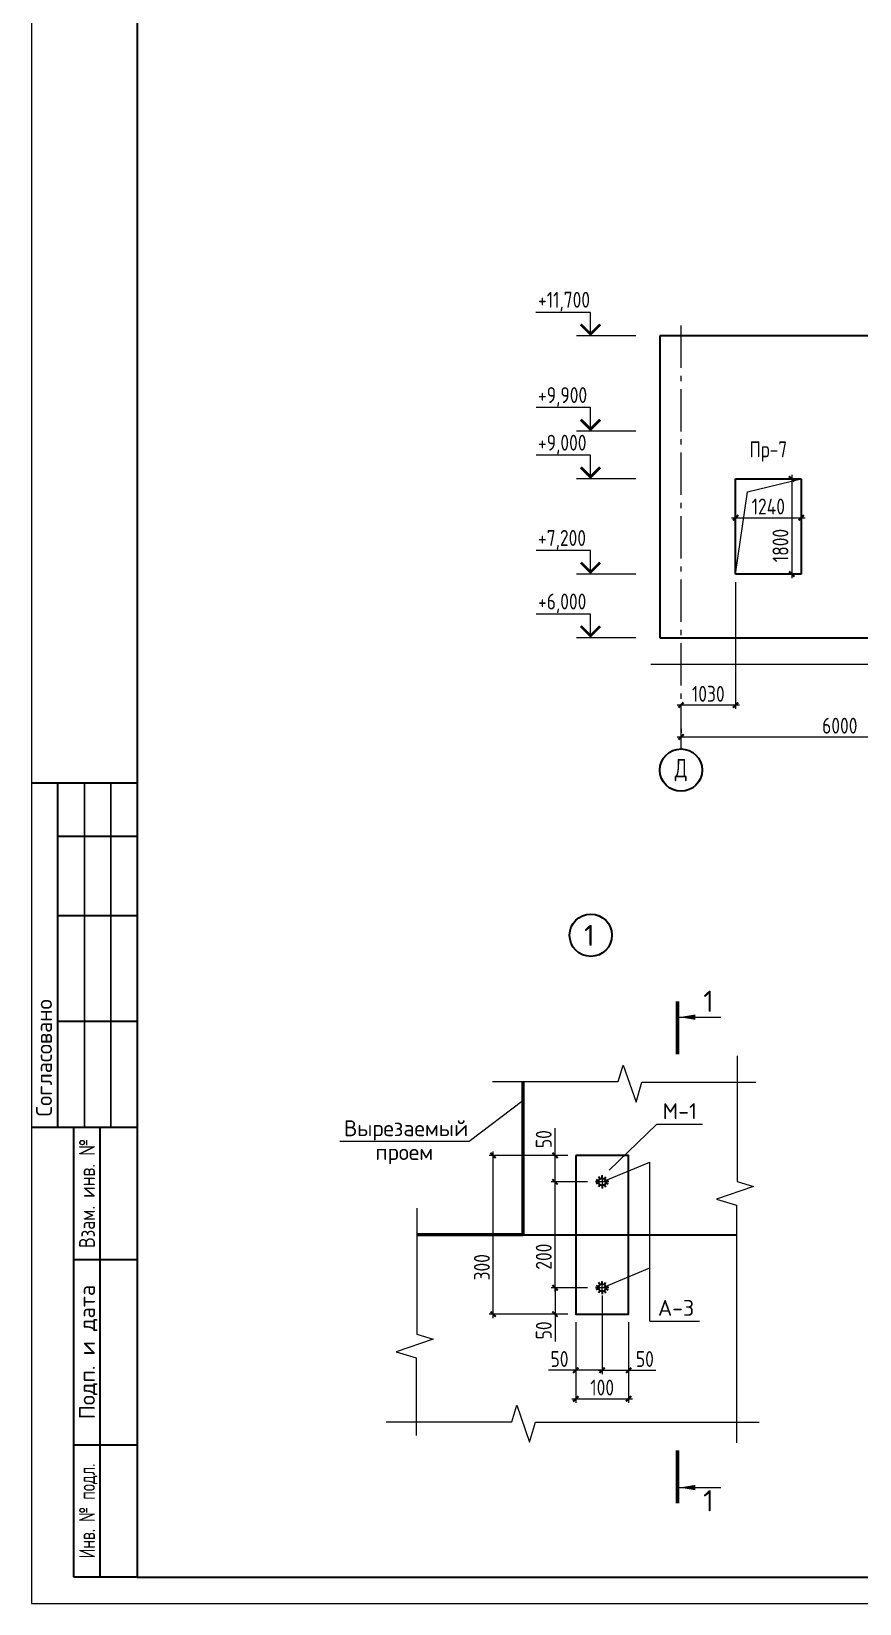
# Model space of a CAD drawing. Extents: x -965262 to 1142518, y -357520 to 71675.
# Drawn here: x 1058418 to 1074066, y -240088 to -210388 of the extents above; entities that cross this region are included whole.
import ezdxf
from ezdxf.enums import TextEntityAlignment as Align

# ---------------------------------------------------------------- set-up
doc = ezdxf.new("R2010")
doc.units = 0
doc.header["$LTSCALE"] = 10
doc.linetypes.add('GOST2.303 6', pattern=[12, 8, -1.5, 1, -1.5])
doc.layers.get('0').update_dxf_attribs({"linetype": 'CONTINUOUS', "lineweight": 30})
doc.layers.get('Defpoints').update_dxf_attribs({"linetype": 'CONTINUOUS'})
doc.styles.add('GOST 2.304', font='isocpeur.ttf', dxfattribs={"width": 0.75, "height": 250})
doc.styles.add('ГОСТ 2м', font='isocpeur.ttf', dxfattribs={"width": 0.8, "height": 250})
doc.dimstyles.new('ГОСТ 2м', dxfattribs={"dimtxt": 250, "dimasz": 100, "dimexe": 75, "dimexo": 150, "dimgap": 62.5, "dimtad": 1, "dimdec": 0, "dimtxsty": 'ГОСТ 2м', "dimblk": 'ARCHTICK', "dimcen": 150, "dimdle": 75, "dimclrd": 256, "dimclre": 256, "dimclrt": 256, "dimadec": 0, "dimazin": 0, "dimtfac": 1, "dimtdec": 0, "dimtmove": 0, "dimatfit": 3, "dimldrblk": 'OBLIQUE', "dimfxl": 1, "dimlwd": 15, "dimlwe": 15, "dimarcsym": 0})
doc.dimstyles.new('Копия(3) ГОСТ 2м', dxfattribs={"dimtxt": 250, "dimasz": 100, "dimexe": 75, "dimexo": 150, "dimgap": 62.5, "dimtad": 1, "dimdec": 0, "dimlfac": 0.1, "dimtxsty": 'ГОСТ 2м', "dimblk": 'ARCHTICK', "dimcen": 150, "dimdle": 75, "dimclrd": 256, "dimclre": 256, "dimclrt": 256, "dimadec": 0, "dimazin": 0, "dimtfac": 1, "dimtdec": 0, "dimtmove": 0, "dimatfit": 3, "dimldrblk": 'OBLIQUE', "dimfxl": 1, "dimlwd": 15, "dimlwe": 15, "dimarcsym": 0})

# ---------------------------------------------------------------- blocks, each defined once
blk = doc.blocks.new('_ArchTick')
at = {"color": 0, "linetype": 'ByBlock', "lineweight": 0, "const_width": 0.4}
blk.add_lwpolyline([(-0.5, -0.5), (0.5, 0.5)], dxfattribs=at)
blk = doc.blocks.new('*D2435')
at = {"lineweight": 15, "transparency": 16777216}
for p, q in [((1068927, -234121), (1068236, -234121)), ((1068311, -234121), (1068311, -234696)), ((1068552, -234621), (1068236, -234621)), ((1068311, -234621), (1068311, -235134))]:
    blk.add_line(p, q, dxfattribs=at)
at = {"layer": 'Defpoints', "color": 0, "lineweight": 50, "transparency": 16777216}
for p in [(1068311, -234121), (1069077, -234121), (1068702, -234621)]:
    blk.add_point(p, dxfattribs=at)
at = {"lineweight": 15, "transparency": 16777216, "xscale": 100, "yscale": 100, "zscale": 100}
for p, rotation in [((1068311, -234121), 90), ((1068311, -234621), 270)]:
    blk.add_blockref('_ArchTick', p, dxfattribs=dict(at, rotation=rotation))
at = {"lineweight": 15, "transparency": 16777216, "insert": (1068098, -234927), "char_height": 250, "attachment_point": 5, "rotation": 90, "style": 'ГОСТ 2м'}
blk.add_mtext('{\\H1.2x;50}', dxfattribs=at)
blk = doc.blocks.new('_Oblique')
at = {"color": 0, "linetype": 'ByBlock', "lineweight": -2}
blk.add_line((-0.5, -0.5), (0.5, 0.5), dxfattribs=at)
blk = doc.blocks.new('*D2436')
at = {"lineweight": 15, "transparency": 16777216}
for p, q in [((1068927, -232121), (1068236, -232121)), ((1068311, -234196), (1068311, -232046)), ((1068927, -234121), (1068236, -234121))]:
    blk.add_line(p, q, dxfattribs=at)
at = {"layer": 'Defpoints', "color": 0, "lineweight": 50, "transparency": 16777216}
for p in [(1068311, -232121), (1069077, -232121), (1069077, -234121)]:
    blk.add_point(p, dxfattribs=at)
at = {"lineweight": 15, "transparency": 16777216, "xscale": 100, "yscale": 100, "zscale": 100}
for p, rotation in [((1068311, -232121), 90), ((1068311, -234121), 270)]:
    blk.add_blockref('_ArchTick', p, dxfattribs=dict(at, rotation=rotation))
at = {"lineweight": 15, "transparency": 16777216, "insert": (1068098, -233534), "char_height": 250, "attachment_point": 5, "rotation": 90, "style": 'ГОСТ 2м'}
blk.add_mtext('{\\H1.2x;200}', dxfattribs=at)
blk = doc.blocks.new('*D2437')
at = {"lineweight": 15, "transparency": 16777216}
for p, q in [((1068311, -231621), (1068311, -231108)), ((1068552, -231621), (1068236, -231621)), ((1068311, -232196), (1068311, -231621)), ((1068927, -232121), (1068236, -232121))]:
    blk.add_line(p, q, dxfattribs=at)
at = {"layer": 'Defpoints', "color": 0, "lineweight": 50, "transparency": 16777216}
for p in [(1068311, -231621), (1068702, -231621), (1069077, -232121)]:
    blk.add_point(p, dxfattribs=at)
at = {"lineweight": 15, "transparency": 16777216, "xscale": 100, "yscale": 100, "zscale": 100}
for p, rotation in [((1068311, -231621), 90), ((1068311, -232121), 270)]:
    blk.add_blockref('_ArchTick', p, dxfattribs=dict(at, rotation=rotation))
at = {"lineweight": 15, "transparency": 16777216, "insert": (1068098, -231314), "char_height": 250, "attachment_point": 5, "rotation": 90, "style": 'ГОСТ 2м'}
blk.add_mtext('{\\H1.2x;50}', dxfattribs=at)
blk = doc.blocks.new('*D2438')
at = {"lineweight": 15, "transparency": 16777216}
for p, q in [((1069202, -234271), (1069202, -235756)), ((1068702, -234771), (1068702, -235756)), ((1068702, -235681), (1068189, -235681)), ((1069202, -235681), (1068627, -235681))]:
    blk.add_line(p, q, dxfattribs=at)
at = {"layer": 'Defpoints', "color": 0, "lineweight": 50, "transparency": 16777216}
for p in [(1069202, -234121), (1068702, -234621), (1069202, -235681)]:
    blk.add_point(p, dxfattribs=at)
at = {"lineweight": 15, "transparency": 16777216, "xscale": 100, "yscale": 100, "zscale": 100, "rotation": 180}
blk.add_blockref('_ArchTick', (1068702, -235681), dxfattribs=at)
at = {"lineweight": 15, "transparency": 16777216, "xscale": 100, "yscale": 100, "zscale": 100}
blk.add_blockref('_ArchTick', (1069202, -235681), dxfattribs=at)
at = {"lineweight": 15, "transparency": 16777216, "insert": (1068396, -235468), "char_height": 250, "attachment_point": 5, "style": 'ГОСТ 2м'}
blk.add_mtext('{\\H1.2x;50}', dxfattribs=at)
blk = doc.blocks.new('*D2439')
at = {"lineweight": 15, "transparency": 16777216}
for p, q in [((1069202, -234271), (1069202, -235756)), ((1069702, -234771), (1069702, -235756)), ((1069127, -235681), (1069702, -235681)), ((1069702, -235681), (1070215, -235681))]:
    blk.add_line(p, q, dxfattribs=at)
at = {"layer": 'Defpoints', "color": 0, "lineweight": 50, "transparency": 16777216}
for p in [(1069202, -234121), (1069702, -234621), (1069702, -235681)]:
    blk.add_point(p, dxfattribs=at)
at = {"lineweight": 15, "transparency": 16777216, "xscale": 100, "yscale": 100, "zscale": 100, "rotation": 180}
blk.add_blockref('_ArchTick', (1069202, -235681), dxfattribs=at)
at = {"lineweight": 15, "transparency": 16777216, "xscale": 100, "yscale": 100, "zscale": 100}
blk.add_blockref('_ArchTick', (1069702, -235681), dxfattribs=at)
at = {"lineweight": 15, "transparency": 16777216, "insert": (1070009, -235468), "char_height": 250, "attachment_point": 5, "style": 'ГОСТ 2м'}
blk.add_mtext('{\\H1.2x;50}', dxfattribs=at)
blk = doc.blocks.new('*D2440')
at = {"lineweight": 15, "transparency": 16777216}
for p, q in [((1068552, -231621), (1067067, -231621)), ((1067142, -234696), (1067142, -231546)), ((1068552, -234621), (1067067, -234621))]:
    blk.add_line(p, q, dxfattribs=at)
at = {"layer": 'Defpoints', "color": 0, "lineweight": 50, "transparency": 16777216}
for p in [(1067142, -231621), (1068702, -231621), (1068702, -234621)]:
    blk.add_point(p, dxfattribs=at)
at = {"lineweight": 15, "transparency": 16777216, "xscale": 100, "yscale": 100, "zscale": 100}
for p, rotation in [((1067142, -231621), 90), ((1067142, -234621), 270)]:
    blk.add_blockref('_ArchTick', p, dxfattribs=dict(at, rotation=rotation))
at = {"lineweight": 15, "transparency": 16777216, "insert": (1066929, -233735), "char_height": 250, "attachment_point": 5, "rotation": 90, "style": 'ГОСТ 2м'}
blk.add_mtext('{\\H1.2x;300}', dxfattribs=at)
blk = doc.blocks.new('*D2441')
at = {"lineweight": 15, "transparency": 16777216}
for p, q in [((1068702, -234771), (1068702, -236295)), ((1069702, -234771), (1069702, -236295)), ((1068627, -236220), (1069777, -236220))]:
    blk.add_line(p, q, dxfattribs=at)
at = {"layer": 'Defpoints', "color": 0, "lineweight": 50, "transparency": 16777216}
for p in [(1068702, -234621), (1069702, -234621), (1069702, -236220)]:
    blk.add_point(p, dxfattribs=at)
at = {"lineweight": 15, "transparency": 16777216, "xscale": 100, "yscale": 100, "zscale": 100, "rotation": 180}
blk.add_blockref('_ArchTick', (1068702, -236220), dxfattribs=at)
at = {"lineweight": 15, "transparency": 16777216, "xscale": 100, "yscale": 100, "zscale": 100}
blk.add_blockref('_ArchTick', (1069702, -236220), dxfattribs=at)
at = {"lineweight": 15, "transparency": 16777216, "insert": (1069202, -236007), "char_height": 250, "attachment_point": 5, "style": 'ГОСТ 2м'}
blk.add_mtext('{\\H1.2x;100}', dxfattribs=at)
blk = doc.blocks.new('*D2387')
at = {"lineweight": 15, "transparency": 16777216}
for p, q in [((1071722, -220791), (1071722, -223188)), ((1071797, -223113), (1070617, -223113))]:
    blk.add_line(p, q, dxfattribs=at)
at = {"layer": 'Defpoints', "color": 0, "transparency": 16777216}
for p in [(1071722, -220641, 0), (1070692, -223038), (1070692, -223113)]:
    blk.add_point(p, dxfattribs=at)
at = {"lineweight": 15, "transparency": 16777216, "xscale": 100, "yscale": 100, "zscale": 100, "rotation": 180}
blk.add_blockref('_ArchTick', (1070692, -223113), dxfattribs=at)
at = {"lineweight": 15, "transparency": 16777216, "xscale": 100, "yscale": 100, "zscale": 100}
blk.add_blockref('_ArchTick', (1071722, -223113), dxfattribs=at)
at = {"lineweight": 15, "transparency": 16777216, "insert": (1071207, -222901), "char_height": 250, "attachment_point": 5, "style": 'ГОСТ 2м'}
blk.add_mtext('{\\H1.2x;1030}', dxfattribs=at)
blk = doc.blocks.new('*D2421')
at = {"lineweight": 15, "transparency": 16777216}
for p, q in [((1070692, -223565), (1070692, -223640)), ((1070617, -223715), (1076767, -223715)), ((1076692, -223731), (1076692, -223790))]:
    blk.add_line(p, q, dxfattribs=at)
at = {"layer": 'Defpoints', "color": 0, "transparency": 16777216}
for p in [(1076692, -223581), (1070692, -223715), (1076692, -223715)]:
    blk.add_point(p, dxfattribs=at)
at = {"lineweight": 15, "transparency": 16777216, "xscale": 100, "yscale": 100, "zscale": 100, "rotation": 180}
blk.add_blockref('_ArchTick', (1070692, -223715), dxfattribs=at)
at = {"lineweight": 15, "transparency": 16777216, "xscale": 100, "yscale": 100, "zscale": 100}
blk.add_blockref('_ArchTick', (1076692, -223715), dxfattribs=at)
at = {"lineweight": 15, "transparency": 16777216, "insert": (1073692, -223503), "char_height": 250, "attachment_point": 5, "style": 'ГОСТ 2м'}
blk.add_mtext('{\\H1.2x;6000}', dxfattribs=at)
blk = doc.blocks.new('*D2365')
at = {"lineweight": 15, "transparency": 16777216}
for p, q in [((1071722, -218991), (1071722, -219650)), ((1072962, -218991), (1072962, -219650)), ((1071647, -219575), (1073037, -219575))]:
    blk.add_line(p, q, dxfattribs=at)
at = {"layer": 'Defpoints', "color": 0, "transparency": 16777216}
for p in [(1071722, -218841), (1072962, -218841), (1072962, -219575)]:
    blk.add_point(p, dxfattribs=at)
at = {"lineweight": 15, "transparency": 16777216, "xscale": 100, "yscale": 100, "zscale": 100, "rotation": 180}
blk.add_blockref('_ArchTick', (1071722, -219575), dxfattribs=at)
at = {"lineweight": 15, "transparency": 16777216, "xscale": 100, "yscale": 100, "zscale": 100}
blk.add_blockref('_ArchTick', (1072962, -219575), dxfattribs=at)
at = {"lineweight": 15, "transparency": 16777216, "insert": (1072342, -219363), "char_height": 250, "attachment_point": 5, "style": 'ГОСТ 2м'}
blk.add_mtext('{\\H1.2x;1240}', dxfattribs=at)
blk = doc.blocks.new('*D2366')
at = {"lineweight": 15, "transparency": 16777216}
for p, q in [((1072812, -218841), (1072708, -218841)), ((1072783, -218766), (1072783, -220716)), ((1072812, -220641), (1072708, -220641))]:
    blk.add_line(p, q, dxfattribs=at)
at = {"layer": 'Defpoints', "color": 0, "transparency": 16777216}
for p in [(1072962, -218841), (1072783, -220641), (1072962, -220641)]:
    blk.add_point(p, dxfattribs=at)
at = {"lineweight": 15, "transparency": 16777216, "xscale": 100, "yscale": 100, "zscale": 100}
for p, rotation in [((1072783, -218841), 90), ((1072783, -220641), 270)]:
    blk.add_blockref('_ArchTick', p, dxfattribs=dict(at, rotation=rotation))
at = {"lineweight": 15, "transparency": 16777216, "insert": (1072571, -220100), "char_height": 250, "attachment_point": 5, "rotation": 90, "style": 'ГОСТ 2м'}
blk.add_mtext('{\\H1.2x;1800}', dxfattribs=at)

msp = doc.modelspace()

# ---------------------------------------------------------------- linework, layer by layer
at = {"lineweight": 15, "ltscale": 0.3}
for p, q in [((1068981.3, -215694.7, 9801.8), (1067948.4, -215694.7, 9801.8)), ((1069840, -216140.5, 9801.8), (1068715.9, -216140.5, 9801.8)), ((1068981.3, -217494.7, 9801.8), (1067953.8, -217494.7, 9801.8)), ((1069840, -217940.5, 9801.8), (1068715.9, -217940.5, 9801.8)), ((1068981.3, -218394.7, 9801.8), (1067953.8, -218394.7, 9801.8)), ((1069840, -218840.5, 9801.8), (1068715.9, -218840.5, 9801.8)), ((1068981.3, -220194.7, 9801.8), (1067953.8, -220194.7, 9801.8)), ((1069840, -220640.5, 9801.8), (1068715.9, -220640.5, 9801.8)), ((1068981.3, -221394.7, 9801.8), (1067953.8, -221394.7, 9801.8)), ((1069840, -221840.5, 9801.8), (1068715.9, -221840.5, 9801.8))]:
    msp.add_line(p, q, dxfattribs=at)
at = {"lineweight": 15, "ltscale": 15}
for p, q in [((1068981.3, -216140.5, 9801.8), (1068981.3, -215694.7, 9801.8)), ((1068981.3, -217940.5, 9801.8), (1068981.3, -217494.7, 9801.8)), ((1068981.3, -218840.5, 9801.8), (1068981.3, -218394.7, 9801.8)), ((1068981.3, -220640.5, 9801.8), (1068981.3, -220194.7, 9801.8)), ((1068981.3, -221840.5, 9801.8), (1068981.3, -221394.7, 9801.8))]:
    msp.add_line(p, q, dxfattribs=at)
at = {"linetype": 'GOST2.303 6', "lineweight": 9, "ltscale": 10}
msp.add_line((1070691.8, -223943, 9801.8), (1070691.8, -215799, 9801.8), dxfattribs=at)
for p, q in [((1095091.8, -216140.5, 9801.8), (1070291.8, -216140.5, 9801.8)), ((1070291.8, -216140.5, 9801.8), (1070291.8, -221840.5, 9801.8)), ((1070291.8, -221840.5, 9801.8), (1095091.8, -221840.5, 9801.8)), ((1060417.6, -224587.8, 9801.8), (1058417.6, -224587.8, 9801.8)), ((1060417.6, -224587.8, 9801.8), (1058417.6, -224587.8, 9801.8)), ((1058917.6, -231087.8, 9801.8), (1058917.6, -224587.8, 9801.8)), ((1058917.6, -231087.8, 9801.8), (1058917.6, -224587.8, 9801.8)), ((1058917.6, -225587.8, 9801.8), (1060417.6, -225587.8, 9801.8)), ((1058917.6, -225587.8, 9801.8), (1060417.6, -225587.8, 9801.8)), ((1058917.6, -227087.8, 9801.8), (1060417.6, -227087.8, 9801.8)), ((1058917.6, -227087.8, 9801.8), (1060417.6, -227087.8, 9801.8)), ((1058917.6, -229087.8, 9801.8), (1060417.6, -229087.8, 9801.8)), ((1058917.6, -229087.8, 9801.8), (1060417.6, -229087.8, 9801.8)), ((1058417.6, -231087.8, 9801.8), (1060417.6, -231087.8, 9801.8)), ((1058417.6, -231087.8, 9801.8), (1060417.6, -231087.8, 9801.8)), ((1059217.6, -239587.8, 9801.8), (1059217.6, -231087.8, 9801.8)), ((1059217.6, -239587.8, 9801.8), (1059217.6, -231087.8, 9801.8)), ((1059717.6, -239587.8, 9801.8), (1059717.6, -231087.8, 9801.8)), ((1059717.6, -239587.8, 9801.8), (1059717.6, -231087.8, 9801.8)), ((1059217.6, -233587.8, 9801.8), (1060417.6, -233587.8, 9801.8)), ((1059217.6, -233587.8, 9801.8), (1060417.6, -233587.8, 9801.8)), ((1059217.6, -237087.8, 9801.8), (1060417.6, -237087.8, 9801.8)), ((1059217.6, -237087.8, 9801.8), (1060417.6, -237087.8, 9801.8)), ((1060417.6, -239587.8, 9801.8), (1059217.6, -239587.8, 9801.8)), ((1060417.6, -239587.8, 9801.8), (1059217.6, -239587.8, 9801.8))]:
    msp.add_line(p, q)
at = {"lineweight": 30}
for p, q in [((1071721.8, -220640.5, 9801.8), (1071721.8, -218840.5, 9801.8)), ((1071721.8, -218840.5, 9801.8), (1072961.8, -218840.5, 9801.8)), ((1072961.8, -218840.5, 9801.8), (1072961.8, -220640.5, 9801.8))]:
    msp.add_line(p, q, dxfattribs=at)
at = {"lineweight": 30, "ltscale": 0.3}
msp.add_line((1072961.8, -220640.5, 9801.8), (1071721.8, -220640.5, 9801.8), dxfattribs=at)
at = {"color": 5, "lineweight": 15, "ltscale": 200}
msp.add_line((1070122, -222340.5, 9801.8), (1082943, -222340.5, 9801.8), dxfattribs=at)
at = {"lineweight": 25}
for p, q in [((1059417.6, -231087.8, 9801.8), (1059417.6, -224587.8, 9801.8)), ((1059417.6, -231087.8, 9801.8), (1059417.6, -224587.8, 9801.8)), ((1059917.6, -231087.8, 9801.8), (1059917.6, -224587.8, 9801.8)), ((1059917.6, -231087.8, 9801.8), (1059917.6, -224587.8, 9801.8))]:
    msp.add_line(p, q, dxfattribs=at)
at = {"linetype": 'Continuous', "lineweight": 0}
for p, q in [((1070661.6, -229009.6, 9801.8), (1071445.4, -229009.6, 9801.8)), ((1070661.6, -237896, 9801.8), (1071445.4, -237896, 9801.8))]:
    msp.add_line(p, q, dxfattribs=at)
at = {"color": 5, "lineweight": 15}
for p, q in [((1071750.1, -229738.5, 9801.8), (1071750.1, -232114.5, 9801.8)), ((1069507.1, -230227, 9801.8), (1069600.6, -229917.5, 9801.8)), ((1069600.6, -229917.5, 9801.8), (1069843.9, -230616.2, 9801.8)), ((1067131.1, -230227, 9801.8), (1069507.1, -230227, 9801.8)), ((1069843.9, -230616.2, 9801.8), (1069952.6, -230238.4, 9801.8)), ((1069952.6, -230238.4, 9801.8), (1072104, -230238.4, 9801.8)), ((1072059.6, -232208.1, 9801.8), (1071361, -232451.3, 9801.8)), ((1071750.1, -232114.5, 9801.8), (1072059.6, -232208.1, 9801.8)), ((1071361, -232451.3, 9801.8), (1071738.8, -232560.1, 9801.8)), ((1065700.1, -232621, 9801.8), (1065700.1, -234997, 9801.8)), ((1071738.8, -232560.1, 9801.8), (1071738.8, -237053.8, 9801.8)), ((1066009.6, -235090.5, 9801.8), (1065310.9, -235333.8, 9801.8)), ((1065700.1, -234997, 9801.8), (1066009.6, -235090.5, 9801.8)), ((1065310.9, -235333.8, 9801.8), (1065688.7, -235442.5, 9801.8)), ((1065688.7, -235442.5, 9801.8), (1065688.7, -236915.4, 9801.8)), ((1067493.6, -236652.2, 9801.8), (1067587.2, -236342.7, 9801.8)), ((1067587.2, -236342.7, 9801.8), (1067830.5, -237041.4, 9801.8)), ((1065117.6, -236652.2, 9801.8), (1067493.6, -236652.2, 9801.8)), ((1067830.5, -237041.4, 9801.8), (1067939.2, -236663.6, 9801.8)), ((1067939.2, -236663.6, 9801.8), (1072167.2, -236663.6, 9801.8))]:
    msp.add_line(p, q, dxfattribs=at)
at = {"lineweight": 50}
for p, q in [((1067702.1, -230227, 9801.8), (1067702.1, -233120.8, 9801.8)), ((1067702.1, -233120.8, 9801.8), (1065700.1, -233120.8, 9801.8))]:
    msp.add_line(p, q, dxfattribs=at)
at = {"lineweight": 15}
for p, q in [((1067702.1, -230591.2, 9801.8), (1066690.7, -231358.5, 9801.8)), ((1069332.8, -231903.2, 9801.8), (1070228.7, -231035.4, 9801.8)), ((1071097.5, -231035.4, 9801.8), (1070228.7, -231035.4, 9801.8)), ((1066690.7, -231358.5, 9801.8), (1064246.9, -231358.5, 9801.8)), ((1069202.1, -232120.8, 9801.8), (1070105.7, -231747.9, 9801.8)), ((1070105.7, -234752, 9801.8), (1070105.7, -231747.9, 9801.8)), ((1069202.1, -234120.8, 9801.8), (1070105.7, -233747.9, 9801.8)), ((1070105.7, -234752, 9801.8), (1071043.2, -234752, 9801.8))]:
    msp.add_line(p, q, dxfattribs=at)
at = {"lineweight": 15, "elevation": 9801.8}
msp.add_lwpolyline([(1058417.6, -240087.8), (1142517.6, -240087.8), (1142517.6, -180687.8), (1058417.6, -180687.8)], close=True, dxfattribs=at)
msp.add_lwpolyline([(1058417.6, -240087.8), (1142517.6, -240087.8), (1142517.6, -180687.8), (1058417.6, -180687.8)], close=True, dxfattribs=at)
at = {"elevation": 9801.8}
msp.add_lwpolyline([(1060417.6, -239587.8), (1142017.6, -239587.8), (1142017.6, -181187.8), (1060417.6, -181187.8)], close=True, dxfattribs=at)
msp.add_lwpolyline([(1060417.6, -239587.8), (1142017.6, -239587.8), (1142017.6, -181187.8), (1060417.6, -181187.8)], close=True, dxfattribs=at)
at = {"lineweight": 15, "const_width": 50, "elevation": 9801.8}
for points in [[(1069163.6, -215922.9), (1068981.3, -216105.2), (1068799, -215922.9)], [(1069163.6, -217722.9), (1068981.3, -217905.2), (1068799, -217722.9)], [(1069163.6, -218622.9), (1068981.3, -218805.2), (1068799, -218622.9)], [(1069163.6, -220422.9), (1068981.3, -220605.2), (1068799, -220422.9)], [(1069163.6, -221622.9), (1068981.3, -221805.2), (1068799, -221622.9)]]:
    msp.add_lwpolyline(points, dxfattribs=at)
at = {"lineweight": 15, "ltscale": 200, "elevation": 9801.8}
msp.add_lwpolyline([(1071721.8, -220640.5), (1071951.1, -219087.5), (1072961.8, -218840.5)], dxfattribs=at)
at = {"linetype": 'Continuous', "lineweight": 0, "const_width": 70, "elevation": 9801.8}
for points in [[(1070626.6, -228709.6), (1070626.6, -229709.6)], [(1070626.6, -238196), (1070626.6, -237196)]]:
    msp.add_lwpolyline(points, dxfattribs=at)
at = {"lineweight": 30, "elevation": 9801.8}
for points in [[(1067702.1, -230227), (1067702.1, -233120.8)], [(1065700.1, -233120.8), (1067702.1, -233120.8)]]:
    msp.add_lwpolyline(points, dxfattribs=at)
at = {"color": 1, "elevation": 9801.8}
msp.add_lwpolyline([(1068702.1, -231620.8), (1068702.1, -234620.8), (1069702.1, -234620.8), (1069702.1, -231620.8)], close=True, dxfattribs=at)
at = {"lineweight": 9, "elevation": 9801.8}
for points in [[(1069327.1, -232120.8), (1069077.1, -232120.8)], [(1069202.1, -231995.8), (1069202.1, -232245.8)], [(1069202.1, -234245.8), (1069202.1, -233995.8)], [(1069327.1, -234120.8), (1069077.1, -234120.8)]]:
    msp.add_lwpolyline(points, dxfattribs=at)
at = {"elevation": 9801.8}
for points in [[(1069135.6, -232099.2), (1069088, -232083.7)], [(1069135.6, -232142.5), (1069088, -232157.9)], [(1069161, -232064.2), (1069131.6, -232023.7)], [(1069161, -232177.5), (1069131.6, -232217.9)], [(1069202.1, -232050.8), (1069202.1, -232000.8)], [(1069202.1, -232190.8), (1069202.1, -232240.8)], [(1069243.3, -232064.2), (1069272.7, -232023.7)], [(1069243.3, -232177.5), (1069272.7, -232217.9)], [(1069268.7, -232099.2), (1069316.3, -232083.7)], [(1069268.7, -232142.5), (1069316.3, -232157.9)], [(1067702.1, -233120.8), (1071738.8, -233120.8)], [(1069161, -234064.2), (1069131.6, -234023.7)], [(1069202.1, -234050.8), (1069202.1, -234000.8)], [(1069243.3, -234064.2), (1069272.7, -234023.7)], [(1069135.6, -234099.2), (1069088, -234083.7)], [(1069135.6, -234142.5), (1069088, -234157.9)], [(1069161, -234177.5), (1069131.6, -234217.9)], [(1069202.1, -234190.8), (1069202.1, -234240.8)], [(1069243.3, -234177.5), (1069272.7, -234217.9)], [(1069268.7, -234099.2), (1069316.3, -234083.7)], [(1069268.7, -234142.5), (1069316.3, -234157.9)]]:
    msp.add_lwpolyline(points, dxfattribs=at)
for centre, radius in [((1070691.8, -224343.1, 9801.8), 400.1), ((1068986.9, -227462.1, 9801.8), 400)]:
    msp.add_circle(centre, radius)
at = {"color": 1}
for centre in [(1069202.1, -232120.8, 9801.8), (1069202.1, -234120.8, 9801.8)]:
    msp.add_circle(centre, 70, dxfattribs=at)
at = {"linetype": 'Continuous', "lineweight": 0}
for points in [[(1070661.6, -229009.6, 9801.8), (1070962.1, -228959.3, 9801.8), (1070962.1, -229059.9, 9801.8)], [(1070661.6, -237896, 9801.8), (1070962.1, -237845.7, 9801.8), (1070962.1, -237946.3, 9801.8)]]:
    msp.add_solid(points, dxfattribs=at)

# ---------------------------------------------------------------- texts
at = {"style": 'GOST 2.304'}
msp.add_text('1', height=400, dxfattribs=at).set_placement((1068960.8, -227264.4, 9801.8), align=Align.TOP_CENTER)
at = {"lineweight": 25, "style": 'GOST 2.304'}
msp.add_text('Согласовано', height=300, rotation=90, dxfattribs=at).set_placement((1058805.7, -230887.8, 9801.8))
msp.add_text('Согласовано', height=300, rotation=90, dxfattribs=at).set_placement((1058805.7, -230887.8, 9801.8))
at = {"linetype": 'Continuous', "lineweight": 0, "style": 'GOST 2.304'}
for p in [(1071111.6, -228909.6, 9801.8), (1071111.6, -238346, 9801.8)]:
    msp.add_text('1', height=400, dxfattribs=at).set_placement(p)
at = {"lineweight": 15, "style": 'GOST 2.304'}
for s, p in [('М-1', (1070344.1, -230935.4, 9801.8)), ('Вырезаемый ', (1064322.3, -231258.5, 9801.8)), ('проем', (1064916.1, -231708.5, 9801.8)), ('А-3', (1070255.7, -234652, 9801.8))]:
    msp.add_text(s, height=300, dxfattribs=at).set_placement(p)
at = {"lineweight": 25, "style": 'GOST 2.304'}
for s, width, p in [('Взам. инв. №', 0.8, (1059467.6, -232337.8, 9801.8)), ('Взам. инв. №', 0.8, (1059467.6, -232337.8, 9801.8)), ('Инв. № подл.', 0.7, (1059467.6, -238337.8, 9801.8)), ('Инв. № подл.', 0.7, (1059467.6, -238337.8, 9801.8))]:
    msp.add_text(s, height=300, rotation=90, dxfattribs=dict(at, width=width)).set_placement(p, align=Align.MIDDLE_CENTER)
msp.add_text('Подп. и дата', height=300, rotation=90, dxfattribs=at).set_placement((1059467.6, -235337.8, 9801.8), align=Align.MIDDLE_CENTER)
msp.add_text('Подп. и дата', height=300, rotation=90, dxfattribs=at).set_placement((1059467.6, -235337.8, 9801.8), align=Align.MIDDLE_CENTER)
at = {"lineweight": 15, "char_height": 300, "width": 1469.124, "attachment_point": 1, "style": 'GOST 2.304'}
for s, insert in [('{\\W0.8;+11,700}', (1067990.4, -215307, 9801.8)), ('{\\W0.8;+9,900}', (1067990.4, -217107, 9801.8)), ('{\\W0.8;+9,000}', (1067990.4, -218007, 9801.8)), ('{\\W0.8;+7,200}', (1067990.4, -219807, 9801.8)), ('{\\W0.8;+6,000}', (1067990.4, -221007, 9801.8))]:
    msp.add_mtext(s, dxfattribs=dict(at, insert=insert))
at = {"insert": (1072341.8, -218323.9, 9801.8), "char_height": 300, "width": 3000, "attachment_point": 5, "style": 'GOST 2.304'}
msp.add_mtext('{\\W0.8;Пр-7}', dxfattribs=at)
at = {"ltscale": 100, "insert": (1070691.8, -224343.1, 9801.8), "char_height": 350.1, "width": 800.16, "attachment_point": 5, "style": 'GOST 2.304'}
msp.add_mtext('Д', dxfattribs=at)

# ---------------------------------------------------------------- dimensions: what is measured, and where the dimension line sits
at = {"lineweight": 15}
for base, p1, p2, dimstyle, picture, middle in [((1072961.8, -219575.1, 9801.8), (1071721.8, -218840.5, 9801.8), (1072961.8, -218840.5, 9801.8), 'ГОСТ 2м', '*D2365', (1072341.8, -219362.6, 9801.8)), ((1070691.8, -223113, 9801.8), (1071721.8, -220640.5, 9801.8), (1070691.8, -223038, 9801.8), 'ГОСТ 2м', '*D2387', (1071206.8, -222900.5, 9801.8)), ((1076691.8, -223715, 9801.8), (1070691.8, -223715, 9801.8), (1076691.8, -223581, 9801.8), 'ГОСТ 2м', '*D2421', (1073691.8, -223502.5, 9801.8)), ((1069702.1, -236219.9, 9801.8), (1068702.1, -234620.8, 9801.8), (1069702.1, -234620.8, 9801.8), 'Копия(3) ГОСТ 2м', '*D2441', (1069202.1, -236007.4, 9801.8))]:
    dim = msp.add_linear_dim(base=base, p1=p1, p2=p2, text='{\\H1.2x;<>}', dimstyle=dimstyle, dxfattribs=at)
    dim.commit()
    dim.dimension.update_dxf_attribs({"geometry": picture, "text_midpoint": middle})
for base, p1, p2, dimstyle, picture, middle in [((1072783.3, -220640.5, 9801.8), (1072961.8, -218840.5, 9801.8), (1072961.8, -220640.5, 9801.8), 'ГОСТ 2м', '*D2366', (1072783.3, -220100.1, 9801.8)), ((1068310.8, -231620.8, 9801.8), (1069077.1, -232120.8, 9801.8), (1068702.1, -231620.8, 9801.8), 'Копия(3) ГОСТ 2м', '*D2437', (1068310.8, -231314.3, 9801.8)), ((1067141.9, -231620.8, 9801.8), (1068702.1, -234620.8, 9801.8), (1068702.1, -231620.8, 9801.8), 'Копия(3) ГОСТ 2м', '*D2440', (1067141.9, -233734.5, 9801.8)), ((1068310.8, -232120.8, 9801.8), (1069077.1, -234120.8, 9801.8), (1069077.1, -232120.8, 9801.8), 'Копия(3) ГОСТ 2м', '*D2436', (1068310.8, -233533.6, 9801.8)), ((1068310.8, -234120.8, 9801.8), (1068702.1, -234620.8, 9801.8), (1069077.1, -234120.8, 9801.8), 'Копия(3) ГОСТ 2м', '*D2435', (1068310.8, -234927.3, 9801.8))]:
    dim = msp.add_linear_dim(base=base, p1=p1, p2=p2, angle=90, text='{\\H1.2x;<>}', dimstyle=dimstyle, dxfattribs=at)
    dim.commit()
    dim.dimension.update_dxf_attribs({"geometry": picture, "text_midpoint": middle, "dimtype": 160})
for base, p1, p2, picture, middle in [((1069202.1, -235681, 9801.8), (1068702.1, -234620.8, 9801.8), (1069202.1, -234120.8, 9801.8), '*D2438', (1068395.6, -235681, 9801.8)), ((1069702.1, -235681, 9801.8), (1069202.1, -234120.8, 9801.8), (1069702.1, -234620.8, 9801.8), '*D2439', (1070008.6, -235681, 9801.8))]:
    dim = msp.add_linear_dim(base=base, p1=p1, p2=p2, text='{\\H1.2x;<>}', dimstyle='Копия(3) ГОСТ 2м', dxfattribs=at)
    dim.commit()
    dim.dimension.update_dxf_attribs({"geometry": picture, "text_midpoint": middle, "dimtype": 160})

doc.saveas('drawing.dxf')
